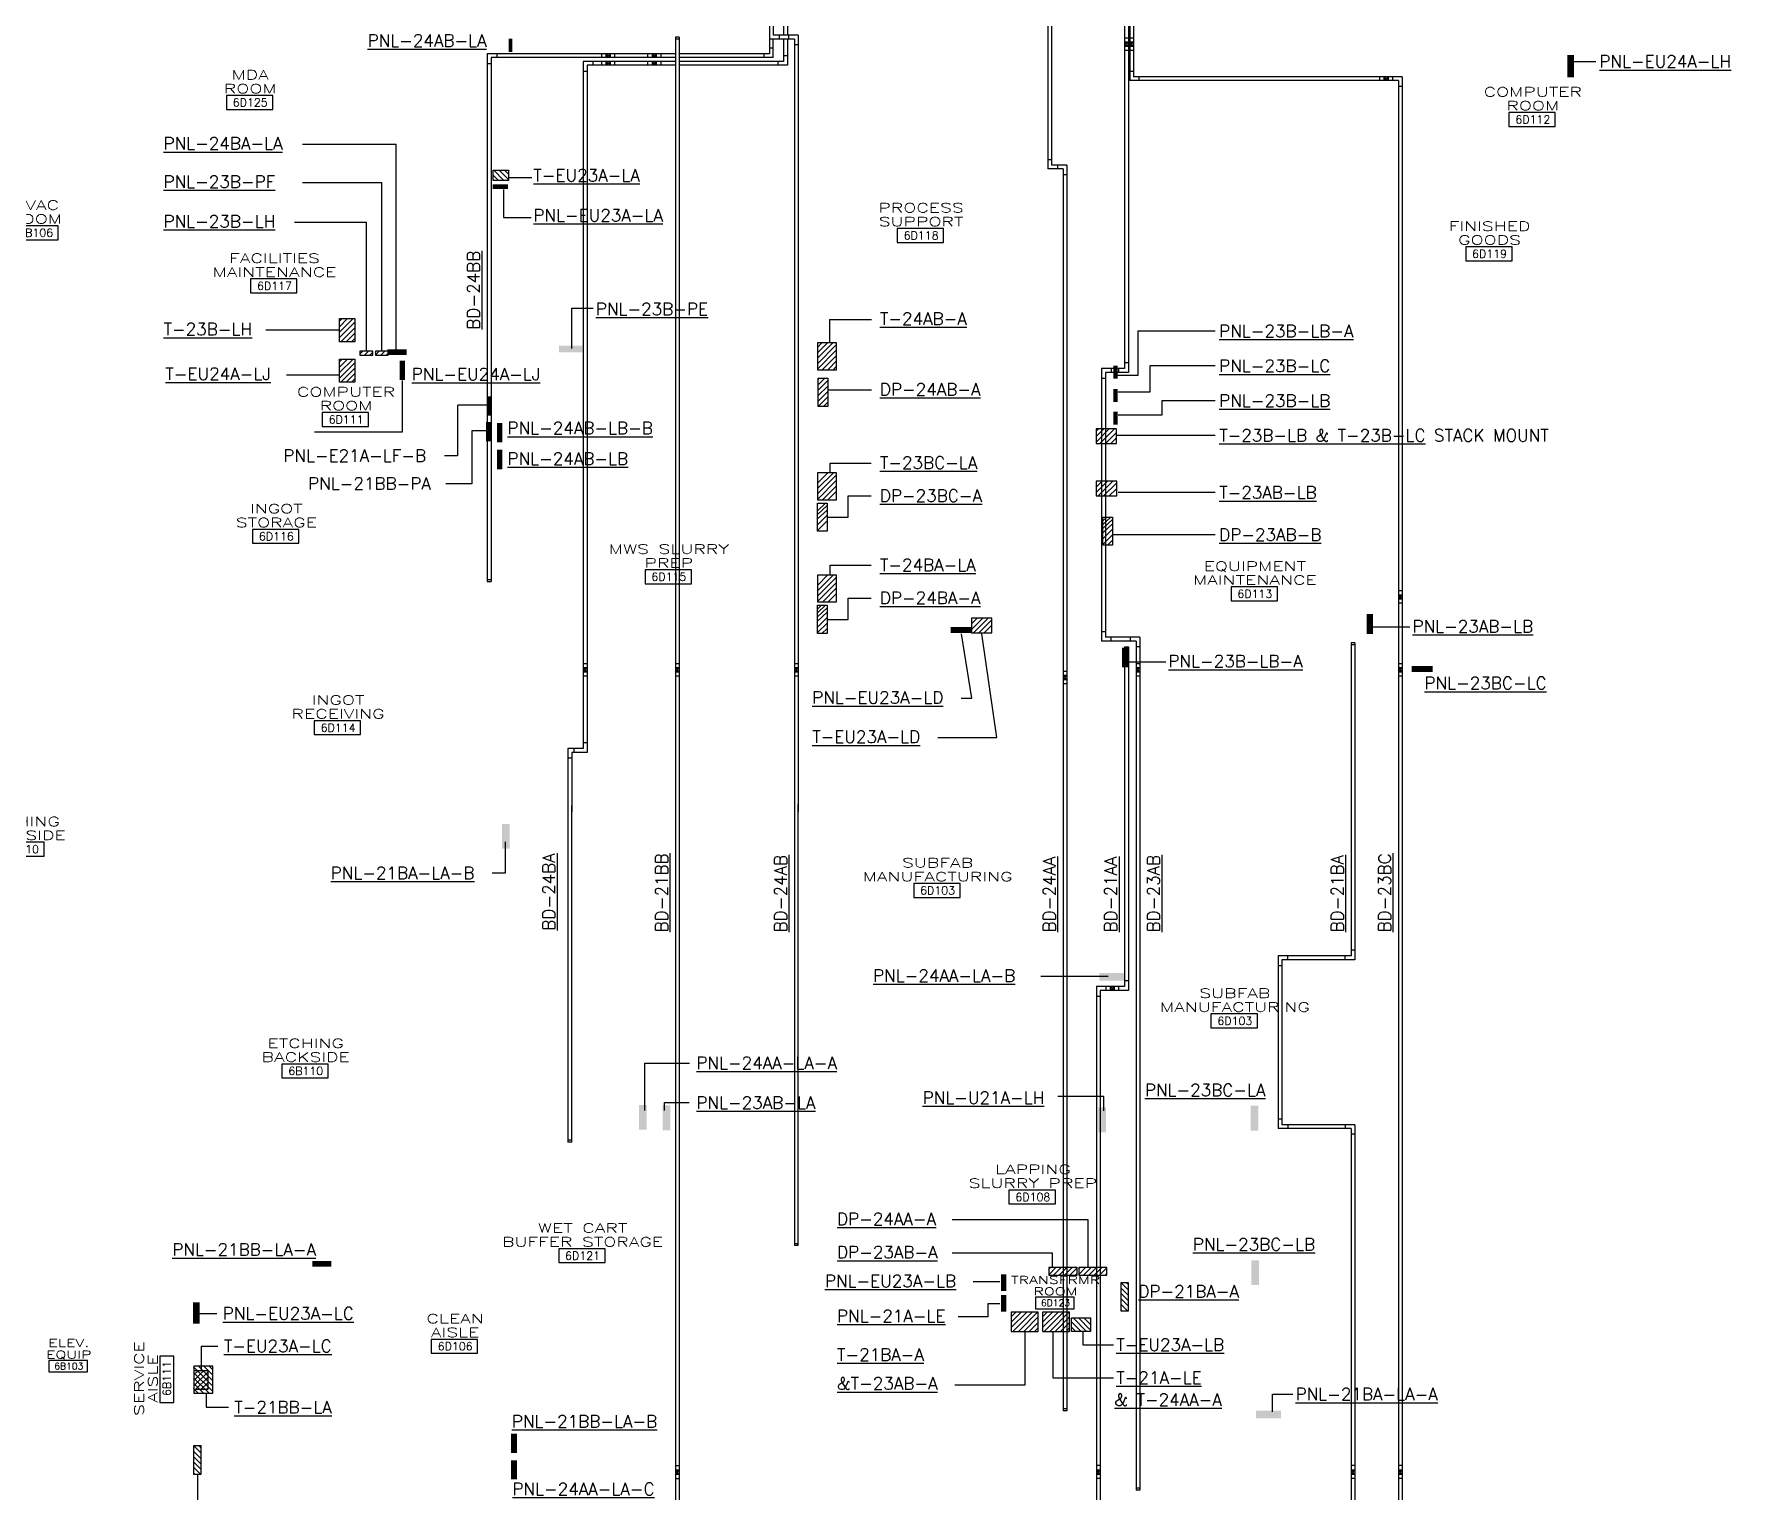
# Model space of a CAD drawing. Extents: x 4786 to 12422, y -518 to 4987.
# Drawn here: x 6254 to 8907, y 1337 to 3616 of the extents above; entities that cross this region are included whole.
import ezdxf
from ezdxf.enums import TextEntityAlignment as Align

# ---------------------------------------------------------------- set-up
doc = ezdxf.new("R2010")
doc.units = 0
doc.header["$LTSCALE"] = 192
doc.header["$MEASUREMENT"] = 0
doc.linetypes.add('DASHED', pattern=[0.75, 0.5, -0.25])
doc.layers.get('0').update_dxf_attribs({"color": 8, "linetype": 'CONTINUOUS'})
for name, color, linetype in [('00000-RMNAME', 7, 'CONTINUOUS'), ('ELEQUIP', 1, 'CONTINUOUS'), ('ELRACE', 3, 'CONTINUOUS'), ('TEXT', 7, 'CONTINUOUS')]:
    doc.layers.add(name, color=color, linetype=linetype)
doc.styles.add('STDTEXT', font='SIMPLEX.shx', dxfattribs={"height": 21.0048})
doc.styles.add('SUBTITLE', font='simplex', dxfattribs={"height": 36})

# ---------------------------------------------------------------- blocks, each defined once
blk = doc.blocks.new('*X31')
at = {"color": 0}
for p, q in [((8269.4, 1201.1), (8280, 1211.7)), ((8269.4, 1209.6), (8271.5, 1211.7)), ((8276.5, 1199.7), (8288.5, 1211.7)), ((8285, 1199.7), (8297, 1211.7)), ((8293.4, 1199.7), (8305.4, 1211.7)), ((8301.9, 1199.7), (8313.4, 1211.2)), ((8310.4, 1199.7), (8313.4, 1202.7))]:
    blk.add_line(p, q, dxfattribs=at)
blk = doc.blocks.new('E1147')
at = {"color": 0, "const_width": 5.9904}
blk.add_lwpolyline([(-9.984, -2.9952), (9.984, -2.9952)], dxfattribs=at)
blk = doc.blocks.new('*X30')
at = {"color": 0}
for p, q in [((8242.5, 1242.1), (8266.5, 1266.2)), ((8242.5, 1250.6), (8258, 1266.2)), ((8242.5, 1259.1), (8249.6, 1266.2)), ((8245, 1236.2), (8275, 1266.2)), ((8253.5, 1236.2), (8283.5, 1266.2)), ((8262, 1236.2), (8284.5, 1258.7)), ((8270.5, 1236.2), (8284.5, 1250.2)), ((8279, 1236.2), (8284.5, 1241.7))]:
    blk.add_line(p, q, dxfattribs=at)
blk = doc.blocks.new('*X28')
at = {"color": 0}
for p, q in [((6471, 964.1), (6489.9, 983)), ((6471, 972.5), (6481.5, 983)), ((6471, 981), (6473, 983)), ((6471, 955.6), (6492, 976.6)), ((6476.9, 953), (6492, 968.1)), ((6485.4, 953), (6492, 959.6))]:
    blk.add_line(p, q, dxfattribs=at)
blk = doc.blocks.new('*X18')
at = {"color": 0}
for p, q in [((6732.1, 3083.4), (6753.3, 3104.6)), ((6732.1, 3091.9), (6744.8, 3104.6)), ((6732.1, 3100.4), (6736.3, 3104.6)), ((6732.1, 3074.9), (6756.1, 3098.9)), ((6734.2, 3068.6), (6756.1, 3090.4)), ((6742.7, 3068.6), (6756.1, 3081.9)), ((6751.2, 3068.6), (6756.1, 3073.5))]:
    blk.add_line(p, q, dxfattribs=at)
blk = doc.blocks.new('*X26')
at = {"color": 0}
for p, q in [((6788.1, 3114), (6794.1, 3120)), ((6796.6, 3114), (6802.6, 3120)), ((6805.1, 3114), (6808, 3116.9))]:
    blk.add_line(p, q, dxfattribs=at)
blk = doc.blocks.new('*X24')
at = {"color": 0}
for p, q in [((6764, 3115.3), (6768.7, 3120)), ((6779.6, 3114), (6784, 3118.4))]:
    blk.add_line(p, q, dxfattribs=at)
blk = doc.blocks.new('*X23')
at = {"color": 0}
for p, q in [((6764, 3115.3), (6768.7, 3120)), ((6771.2, 3114), (6777.2, 3120)), ((6779.6, 3114), (6784, 3118.4))]:
    blk.add_line(p, q, dxfattribs=at)
blk = doc.blocks.new('*X25')
at = {"color": 0}
blk.add_line((6796.6, 3114), (6802.6, 3120), dxfattribs=at)
blk = doc.blocks.new('*X7')
at = {"color": 0}
for p, q in [((7109, 4249.5), (7117.5, 4258)), ((7109, 4257.9), (7109.1, 4258)), ((7109, 4241), (7125, 4257)), ((7110.5, 4234), (7125, 4248.5)), ((7119, 4234), (7125, 4240))]:
    blk.add_line(p, q, dxfattribs=at)
blk = doc.blocks.new('*X19')
at = {"color": 0}
for p, q in [((7479, 3109.1), (7503.1, 3133.2)), ((7479, 3117.6), (7494.6, 3133.2)), ((7479, 3126.1), (7486.1, 3133.2)), ((7479, 3100.6), (7509, 3130.6)), ((7479, 3092.1), (7509, 3122.1)), ((7486.6, 3091.2), (7509, 3113.6)), ((7495, 3091.2), (7509, 3105.1)), ((7503.5, 3091.2), (7509, 3096.7))]:
    blk.add_line(p, q, dxfattribs=at)
blk = doc.blocks.new('*X20')
at = {"color": 0}
for p, q in [((7480, 3067.7), (7490.3, 3077.9)), ((7480, 3076.1), (7481.8, 3077.9)), ((7480, 3059.2), (7495, 3074.2)), ((7480, 3050.7), (7495, 3065.7)), ((7480, 3042.2), (7495, 3057.2)), ((7480.2, 3033.9), (7495, 3048.7)), ((7488.7, 3033.9), (7495, 3040.2))]:
    blk.add_line(p, q, dxfattribs=at)
blk = doc.blocks.new('RMNAME')
at = {"color": 1}
for p, q in [((0.305, -0.031), (-0.324, -0.031)), ((-0.324, -0.031), (-0.324, -0.219)), ((-0.324, -0.219), (0.305, -0.219)), ((0.305, -0.219), (0.305, -0.031))]:
    blk.add_line(p, q, dxfattribs=at)
at = {"color": 7, "style": 'SUBTITLE', "width": 1.5}
for p in [(0, 0.188), (0, 0)]:
    blk.add_attdef('RM_NAME', text='', height=0.125, dxfattribs=at).set_placement(p, align=Align.CENTER)
at = {"color": 7, "style": 'STDTEXT'}
blk.add_attdef('RM_NO.', text='', height=0.109, dxfattribs=at).set_placement((0, -0.125), align=Align.MIDDLE)

msp = doc.modelspace()

# ---------------------------------------------------------------- linework, layer by layer
at = {"layer": 'ELEQUIP'}
for p, q in [((7926.5, 2998.6), (7915.6, 2987.6)), ((7935, 2998.6), (7915.6, 2979.1)), ((7918.1, 2998.6), (7915.6, 2996)), ((7943.5, 2998.6), (7920.5, 2975.6)), ((7946.6, 2993.1), (7929, 2975.6)), ((7946.6, 2984.6), (7937.5, 2975.6)), ((7479, 2905.3), (7503.9, 2930.2)), ((7479, 2913.8), (7495.4, 2930.2)), ((7479, 2896.9), (7509, 2926.9)), ((7479, 2888.4), (7509, 2918.4)), ((7487.3, 2888.2), (7509, 2909.9)), ((7495.8, 2888.2), (7509, 2901.4)), ((7914.7, 2899.2), (7932.3, 2916.8)), ((7914.7, 2907.7), (7923.8, 2916.8)), ((7917.8, 2893.8), (7940.8, 2916.8)), ((7926.3, 2893.8), (7945.7, 2913.2)), ((7934.7, 2893.8), (7945.7, 2904.7)), ((7479, 2870.8), (7491.8, 2882.7)), ((7479, 2864.8), (7494, 2878.8)), ((7479, 2857.9), (7494, 2871.8)), ((7479, 2848.6), (7494, 2863.6)), ((7479, 2840), (7494, 2855)), ((7925, 2849), (7937.8, 2860.9)), ((7925, 2855), (7931.4, 2860.9)), ((7925, 2843), (7940, 2857)), ((7925, 2836.1), (7940, 2850)), ((7925, 2826.8), (7940, 2841.8)), ((7925, 2818.2), (7940, 2833.2)), ((7932.1, 2816.9), (7940, 2824.8)), ((7479, 2754), (7495.4, 2770.4)), ((7479, 2745.5), (7503.9, 2770.4)), ((7479, 2737.1), (7509, 2767.1)), ((7479, 2728.6), (7509, 2758.6)), ((7487.3, 2728.4), (7509, 2750.1)), ((7495.8, 2728.4), (7509, 2741.6)), ((7479, 2717), (7485.4, 2722.9)), ((7479, 2711), (7491.8, 2722.9)), ((7479, 2705), (7494, 2719)), ((7479, 2698.1), (7494, 2712)), ((7479, 2688.8), (7494, 2703.8)), ((7479, 2680.2), (7494, 2695.2)), ((7486.1, 2678.9), (7494, 2686.8)), ((7719.7, 2693.7), (7728.8, 2702.8)), ((7719.7, 2685.2), (7737.3, 2702.8)), ((7722.8, 2679.8), (7745.8, 2702.8)), ((7731.3, 2679.8), (7750.7, 2699.2)), ((7739.7, 2679.8), (7750.7, 2690.7))]:
    msp.add_line(p, q, dxfattribs=at)
for points in [[(6972, 3387), (6972, 3403), (6996, 3403), (6996, 3387)], [(6731.8, 3171), (6755.8, 3171), (6755.8, 3135), (6731.8, 3135)], [(7479, 3133.2), (7479, 3091.2), (7509, 3091.2), (7509, 3133.2)], [(6731.8, 3107.8), (6755.8, 3107.8), (6755.8, 3071.8), (6731.8, 3071.8)], [(6764, 3114), (6784, 3114), (6784, 3120), (6764, 3120)], [(6808, 3114), (6808, 3120), (6788, 3120), (6788, 3114)], [(7480, 3033.9), (7480, 3077.9), (7495, 3077.9), (7495, 3033.9)], [(7914.6, 2975.6), (7946.6, 2975.6), (7946.6, 2998.6), (7914.6, 2998.6)], [(7479, 2930), (7479, 2888), (7509, 2888), (7509, 2930)], [(7946.7, 2916.8), (7914.7, 2916.8), (7914.7, 2893.8), (7946.7, 2893.8)], [(7479, 2838.7), (7479, 2882.7), (7494, 2882.7), (7494, 2838.7)], [(7925, 2816.9), (7925, 2860.9), (7940, 2860.9), (7940, 2816.9)], [(7479, 2770.2), (7479, 2728.2), (7509, 2728.2), (7509, 2770.2)], [(7479, 2678.9), (7479, 2722.9), (7494, 2722.9), (7494, 2678.9)], [(7751.7, 2702.8), (7719.7, 2702.8), (7719.7, 2679.8), (7751.7, 2679.8)], [(7782, 1588), (7824, 1588), (7824, 1618), (7782, 1618)], [(7831, 1588), (7873, 1588), (7873, 1618), (7831, 1618)], [(6534.1, 1491.4), (6534.1, 1533.4), (6504.1, 1533.4), (6504.1, 1491.4)]]:
    msp.add_lwpolyline(points, close=True, dxfattribs=at)
for points in [[(7840.9, 1675.7), (7884.9, 1675.7), (7884.9, 1687.7), (7840.9, 1687.7), (7840.9, 1675.7)], [(7887.5, 1675.7), (7931.5, 1675.7), (7931.5, 1687.7), (7887.5, 1687.7), (7887.5, 1675.7)], [(7965, 1620), (7965, 1664), (7953, 1664), (7953, 1620), (7965, 1620)], [(6516, 1365), (6516, 1409), (6504, 1409), (6504, 1365), (6516, 1365)]]:
    msp.add_lwpolyline(points, dxfattribs=at)
at = {"layer": 'ELEQUIP', "flags": 128}
for points in [[(7906, 1609), (7906, 1588), (7876, 1588), (7876, 1609)], [(6526, 1497), (6505, 1497), (6505, 1527), (6526, 1527)]]:
    msp.add_lwpolyline(points, close=True, dxfattribs=at)
at = {"layer": 'ELEQUIP'}
for points in [[(7002.3, 3608.5), (7002.3, 3587.8), (6996.3, 3608.5), (6996.3, 3587.8)], [(6971.3, 3380.9), (6995.6, 3380.9), (6971.3, 3373.8), (6995.6, 3373.8)], [(6806.7, 3122.9), (6837.1, 3122.9), (6806.7, 3114.4), (6837.1, 3114.4)], [(6826.1, 3075.1), (6826.1, 3105.4), (6834.5, 3075.1), (6834.5, 3105.4)], [(7074.8, 3128.9), (7111.3, 3128.9), (7074.8, 3118.3), (7111.3, 3118.3)], [(7941.6, 3097.6), (7948.2, 3097.6), (7941.6, 3077), (7948.2, 3077)], [(7941.6, 3061.1), (7948.2, 3061.1), (7941.6, 3040.5), (7948.2, 3040.5)], [(6962.1, 3019.4), (6962.1, 3049.7), (6970.5, 3019.4), (6970.5, 3049.7)], [(7941.6, 3025.7), (7948.2, 3025.7), (7941.6, 3005.2), (7948.2, 3005.2)], [(6960.8, 2979.3), (6960.8, 3009.6), (6969.3, 2979.3), (6969.3, 3009.6)], [(6978, 2977.8), (6978, 3008.1), (6986.4, 2977.8), (6986.4, 3008.1)], [(6978, 2935.6), (6978, 2966), (6986.4, 2935.6), (6986.4, 2966)], [(8337.4, 2709.1), (8347.4, 2709.1), (8337.4, 2678.3), (8347.4, 2678.3)], [(7687.4, 2688.9), (7720, 2688.9), (7687.4, 2679.6), (7720, 2679.6)], [(7954.9, 2656.7), (7964.9, 2656.7), (7954.9, 2625.9), (7964.9, 2625.9)], [(8407.9, 2627.8), (8440.4, 2627.8), (8407.9, 2618.5), (8440.4, 2618.5)], [(6998, 2381.3), (6986, 2381.3), (6998, 2342.3), (6986, 2342.3)], [(7919.5, 2148.2), (7919.5, 2136.2), (7958.5, 2148.2), (7958.5, 2136.2)], [(7212.2, 1942.1), (7200.2, 1942.1), (7212.2, 1903.1), (7200.2, 1903.1)], [(7248.9, 1941.2), (7236.9, 1941.2), (7248.9, 1902.2), (7236.9, 1902.2)], [(7917.9, 1899.3), (7929.9, 1899.3), (7917.9, 1938.3), (7929.9, 1938.3)], [(8156.3, 1901.6), (8168.3, 1901.6), (8156.3, 1940.6), (8168.3, 1940.6)], [(8157.1, 1660.3), (8169.1, 1660.3), (8157.1, 1699.3), (8169.1, 1699.3)], [(7774, 1677), (7766, 1677), (7774, 1651), (7766, 1651)], [(7774, 1645), (7766, 1645), (7774, 1619), (7766, 1619)], [(6502.8, 1633.3), (6513.3, 1633.3), (6502.8, 1600.3), (6513.3, 1600.3)], [(8203.6, 1452.1), (8203.6, 1464.1), (8164.6, 1452.1), (8164.6, 1464.1)], [(7000.1, 1428), (7009.5, 1428), (7000.1, 1398.1), (7009.5, 1398.1)], [(6999.9, 1386.4), (7009.3, 1386.4), (6999.9, 1356.5), (7009.3, 1356.5)]]:
    msp.add_solid(points, dxfattribs=at)
at = {"layer": 'ELRACE'}
for p, q in [((7404, 4062.7), (7404, 3585)), ((7410, 3883), (7410, 3614)), ((7426, 3883), (7426, 3614)), ((7432, 3819), (7432, 3614)), ((7839, 3729), (7839, 3405)), ((7845, 3735), (7845, 3411)), ((7959, 3697), (7959, 3093)), ((7965, 3703), (7965, 3087)), ((7967, 3705), (7967, 3543)), ((7973, 3711), (7973, 3549)), ((7257, 3611), (7257, 2400)), ((7263, 3611), (7257, 3611)), ((7263, 3608), (7257, 3608)), ((7263, 3611), (7263, 2400)), ((7443, 3608), (7404, 3608)), ((7449, 3614), (7410, 3614)), ((7410, 3579), (7410, 3608)), ((7419, 3614), (7419, 3608)), ((7426, 3608), (7426, 3573)), ((7432, 3608), (7432, 3567)), ((7434, 3614), (7434, 3608)), ((7443, 3608), (7443, 2400)), ((7449, 3614), (7449, 2400)), ((7959, 3610), (7965, 3610)), ((7967, 3610), (7973, 3610)), ((6963, 3585), (6963, 2760)), ((7257, 3585), (6963, 3585)), ((6978, 3585), (6978, 3579)), ((7142, 3579), (7142, 3585)), ((7149, 3585), (7149, 3579)), ((7149, 3579), (7149, 3585)), ((7162, 3585), (7162, 3579)), ((7214, 3579), (7214, 3585)), ((7221, 3585), (7221, 3579)), ((7221, 3579), (7221, 3585)), ((7234, 3585), (7234, 3579)), ((7404, 3585), (7263, 3585)), ((7395, 3585), (7395, 3579)), ((7410, 3594), (7404, 3594)), ((7432, 3582), (7426, 3582)), ((7449, 3599), (7443, 3599)), ((7965, 3597), (7959, 3597)), ((7959, 3597), (7965, 3597)), ((7965, 3590), (7959, 3590)), ((7973, 3597), (7967, 3597)), ((7967, 3597), (7973, 3597)), ((7973, 3590), (7967, 3590)), ((6963, 3570), (6969, 3570)), ((6969, 3579), (6969, 2760)), ((7257, 3579), (6969, 3579)), ((7113, 3573), (7113, 2499)), ((7257, 3573), (7113, 3573)), ((7113, 3558), (7119, 3558)), ((7119, 3567), (7119, 2493)), ((7257, 3567), (7119, 3567)), ((7128, 3573), (7128, 3567)), ((7142, 3567), (7142, 3573)), ((7149, 3567), (7149, 3573)), ((7149, 3573), (7149, 3567)), ((7162, 3573), (7162, 3567)), ((7214, 3567), (7214, 3573)), ((7221, 3573), (7221, 3567)), ((7221, 3567), (7221, 3573)), ((7234, 3573), (7234, 3567)), ((7410, 3579), (7263, 3579)), ((7426, 3573), (7263, 3573)), ((7432, 3567), (7263, 3567)), ((7417, 3573), (7417, 3567)), ((7967, 3558), (7973, 3558)), ((8387, 3543), (7967, 3543)), ((8393, 3549), (7973, 3549)), ((7982, 3543), (7982, 3549)), ((8358, 3543), (8358, 3549)), ((8365, 3549), (8365, 3543)), ((8365, 3543), (8365, 3549)), ((8378, 3549), (8378, 3543)), ((8387, 3543), (8387, 2400)), ((8393, 3534), (8387, 3534)), ((8393, 3549), (8393, 2400)), ((7839, 3420), (7845, 3420)), ((7863, 3405), (7839, 3405)), ((7869, 3411), (7845, 3411)), ((7854, 3411), (7854, 3405)), ((7863, 3405), (7863, 2400)), ((7869, 3396), (7863, 3396)), ((7869, 3411), (7869, 2400)), ((7923, 3093), (7923, 2667)), ((7959, 3093), (7923, 3093)), ((7923, 3078), (7929, 3078)), ((7929, 3087), (7929, 2673)), ((7965, 3087), (7929, 3087)), ((7938, 3093), (7938, 3087)), ((7950, 3087), (7950, 3093)), ((7965, 3102), (7959, 3102)), ((6963, 2763), (6969, 2763)), ((6963, 2760), (6969, 2760)), ((8387, 2746), (8393, 2746)), ((8393, 2739), (8387, 2739)), ((8387, 2739), (8393, 2739)), ((8393, 2726), (8387, 2726)), ((7923, 2682), (7929, 2682)), ((7977, 2667), (7923, 2667)), ((7983, 2673), (7929, 2673)), ((7938, 2667), (7938, 2673)), ((7959, 2658), (7959, 2400)), ((7959, 2658), (7965, 2658)), ((7959, 2655), (7965, 2655)), ((7965, 2658), (7965, 2400)), ((7968, 2673), (7968, 2667)), ((7977, 2667), (7977, 2400)), ((7983, 2658), (7977, 2658)), ((7983, 2673), (7983, 2400)), ((8313, 2664), (8313, 2400)), ((8319, 2664), (8313, 2664)), ((8319, 2661), (8313, 2661)), ((8319, 2664), (8319, 2400)), ((7113, 2632), (7119, 2632)), ((7257, 2632), (7263, 2632)), ((7443, 2632), (7449, 2632)), ((7977, 2632), (7983, 2632)), ((8387, 2632), (8393, 2632)), ((7113, 2625), (7119, 2625)), ((7119, 2625), (7113, 2625)), ((7119, 2612), (7113, 2612)), ((7257, 2625), (7263, 2625)), ((7263, 2625), (7257, 2625)), ((7263, 2612), (7257, 2612)), ((7443, 2625), (7449, 2625)), ((7449, 2625), (7443, 2625)), ((7449, 2612), (7443, 2612)), ((7863, 2620), (7869, 2620)), ((7869, 2613), (7863, 2613)), ((7863, 2613), (7869, 2613)), ((7869, 2600), (7863, 2600)), ((7983, 2625), (7977, 2625)), ((7977, 2625), (7983, 2625)), ((7983, 2612), (7977, 2612)), ((8387, 2625), (8393, 2625)), ((8393, 2625), (8387, 2625)), ((8393, 2612), (8387, 2612)), ((7089, 2499), (7089, 2400)), ((7113, 2499), (7089, 2499)), ((7098, 2499), (7098, 2493)), ((7119, 2508), (7113, 2508)), ((7095, 2484), (7089, 2484)), ((7095, 2493), (7095, 2400)), ((7119, 2493), (7095, 2493)), ((7257, 2415.1), (7257, 1045)), ((7863, 2415.5), (7863, 1464)), ((7959, 2416), (7959, 2127)), ((7983, 2414.5), (7983, 1340)), ((8313, 2414.6), (8313, 2175)), ((8387, 2416), (8387, 1218)), ((7089, 2413.5), (7089, 1884)), ((7095, 1884), (7095, 2410)), ((7263, 2411.6), (7263, 1045)), ((7443, 2411.5), (7443, 1722)), ((7449, 1722), (7449, 2411.4)), ((7869, 2411.9), (7869, 1464)), ((7965, 2413), (7965, 2121)), ((7977, 2413.5), (7977, 1340)), ((8319, 2411.3), (8319, 2169)), ((8393, 2413), (8393, 1218)), ((8319, 2184), (8313, 2184)), ((8199, 2175), (8199, 1905)), ((8313, 2175), (8199, 2175)), ((8199, 2160), (8205, 2160)), ((8205, 2169), (8205, 1911)), ((8319, 2169), (8205, 2169)), ((8214, 2169), (8214, 2175)), ((8304, 2169), (8304, 2175)), ((7915, 2127), (7915, 1261)), ((7959, 2127), (7915, 2127)), ((7930, 2121), (7930, 2127)), ((7937, 2127), (7937, 2121)), ((7937, 2121), (7937, 2127)), ((7950, 2121), (7950, 2127)), ((7965, 2136), (7959, 2136)), ((7915, 2112), (7921, 2112)), ((7921, 2121), (7921, 1255)), ((7965, 2121), (7921, 2121)), ((8199, 1920), (8205, 1920)), ((8319, 1911), (8205, 1911)), ((8214, 1911), (8214, 1905)), ((8304, 1911), (8304, 1905)), ((8319, 1911), (8319, 1247)), ((7095, 1887), (7089, 1887)), ((7095, 1884), (7089, 1884)), ((8313, 1905), (8199, 1905)), ((8313, 1905), (8313, 1253)), ((8319, 1896), (8313, 1896)), ((7449, 1725), (7443, 1725)), ((7449, 1722), (7443, 1722)), ((7869, 1467), (7863, 1467)), ((7869, 1464), (7863, 1464)), ((7257, 1378.1), (7263, 1378.1)), ((7263, 1365), (7257, 1365)), ((7257, 1365), (7263, 1365)), ((7257, 1358), (7263, 1358)), ((7921, 1378.1), (7915, 1378.1)), ((7921, 1371), (7915, 1371)), ((7915, 1371), (7921, 1371)), ((7921, 1358), (7915, 1358)), ((8319, 1378.1), (8313, 1378.1)), ((8313, 1371), (8319, 1371)), ((8319, 1371), (8313, 1371)), ((8319, 1358), (8313, 1358)), ((8393, 1378.1), (8387, 1378.1)), ((8393, 1371), (8387, 1371)), ((8387, 1371), (8393, 1371)), ((8393, 1358), (8387, 1358)), ((7983, 1343), (7977, 1343)), ((7983, 1340), (7977, 1340))]:
    msp.add_line(p, q, dxfattribs=at)
at = {"layer": 'ELRACE', "linetype": 'DASHED'}
for p, q in [((7149, 3585), (7155, 3579)), ((7155, 3585), (7149, 3579)), ((7155, 3579), (7155, 3585)), ((7155, 3585), (7155, 3579)), ((7221, 3585), (7227, 3579)), ((7227, 3585), (7221, 3579)), ((7227, 3579), (7227, 3585)), ((7227, 3585), (7227, 3579)), ((7965, 3597), (7959, 3603)), ((7965, 3603), (7959, 3597)), ((7965, 3603), (7959, 3603)), ((7959, 3603), (7965, 3603)), ((7973, 3597), (7967, 3603)), ((7973, 3603), (7967, 3597)), ((7967, 3603), (7973, 3603)), ((7973, 3603), (7967, 3603)), ((7155, 3573), (7149, 3567)), ((7149, 3573), (7155, 3567)), ((7155, 3573), (7155, 3567)), ((7155, 3567), (7155, 3573)), ((7221, 3573), (7227, 3567)), ((7227, 3573), (7221, 3567)), ((7227, 3567), (7227, 3573)), ((7227, 3573), (7227, 3567)), ((8371, 3543), (8365, 3549)), ((8365, 3543), (8371, 3549)), ((8371, 3543), (8371, 3549)), ((8371, 3549), (8371, 3543)), ((8393, 2739), (8387, 2733)), ((8393, 2733), (8387, 2739)), ((8387, 2733), (8393, 2733)), ((8393, 2733), (8387, 2733)), ((7119, 2619), (7113, 2625)), ((7119, 2625), (7113, 2619)), ((7119, 2619), (7113, 2619)), ((7113, 2619), (7119, 2619)), ((7263, 2619), (7257, 2625)), ((7263, 2625), (7257, 2619)), ((7263, 2619), (7257, 2619)), ((7257, 2619), (7263, 2619)), ((7449, 2619), (7443, 2625)), ((7449, 2625), (7443, 2619)), ((7449, 2619), (7443, 2619)), ((7443, 2619), (7449, 2619)), ((7869, 2613), (7863, 2607)), ((7869, 2607), (7863, 2613)), ((7863, 2607), (7869, 2607)), ((7869, 2607), (7863, 2607)), ((7983, 2625), (7977, 2619)), ((7983, 2619), (7977, 2625)), ((7977, 2619), (7983, 2619)), ((7983, 2619), (7977, 2619)), ((8393, 2619), (8387, 2625)), ((8393, 2625), (8387, 2619)), ((8393, 2619), (8387, 2619)), ((8387, 2619), (8393, 2619)), ((7937, 2127), (7943, 2121)), ((7943, 2127), (7937, 2121)), ((7943, 2121), (7943, 2127)), ((7943, 2127), (7943, 2121)), ((7257, 1371), (7263, 1371)), ((7263, 1371), (7257, 1371)), ((7257, 1371), (7263, 1365)), ((7257, 1365), (7263, 1371)), ((7921, 1371), (7915, 1365)), ((7921, 1365), (7915, 1371)), ((7915, 1365), (7921, 1365)), ((7921, 1365), (7915, 1365)), ((8319, 1365), (8313, 1371)), ((8319, 1371), (8313, 1365)), ((8319, 1365), (8313, 1365)), ((8313, 1365), (8319, 1365)), ((8393, 1371), (8387, 1365)), ((8393, 1365), (8387, 1371)), ((8387, 1365), (8393, 1365)), ((8393, 1365), (8387, 1365))]:
    msp.add_line(p, q, dxfattribs=at)
at = {"layer": 'TEXT'}
for p, q in [((8661, 3573.1), (8695.4, 3573.1)), ((6674.4, 3443.6), (6820.6, 3443.6)), ((6820.6, 3120), (6820.6, 3443.6)), ((6674.4, 3383.7), (6798, 3383.7)), ((6798, 3120), (6798, 3383.7)), ((6988.5, 3373), (6988.5, 3328.9)), ((6995.7, 3391.6), (7032.5, 3391.6)), ((7032.5, 3391.6), (7032.5, 3391.6)), ((6661.8, 3321.7), (6774.1, 3321.7)), ((6774.1, 3120), (6774.1, 3321.7)), ((6988.5, 3328.9), (7031.8, 3328.9)), ((7095, 3187.4), (7128.5, 3187.4)), ((7095, 3124.3), (7095, 3187.4)), ((7498, 3169.6), (7498, 3133.2)), ((7498, 3169.6), (7563.7, 3169.6)), ((6617, 3153.4), (6731.8, 3153.4)), ((7980.4, 3082.6), (7980.4, 3151.9)), ((7980.4, 3151.9), (8100.7, 3151.9)), ((6649.4, 3083.4), (6731.8, 3083.4)), ((7948.2, 3082.6), (7980.4, 3082.6)), ((7999.2, 3097.5), (8100.7, 3097.5)), ((7999.2, 3056.4), (7999.2, 3097.5)), ((6829.9, 3074.3), (6829.9, 2994.3)), ((7495, 3059.6), (7563.7, 3059.6)), ((7949, 3056.4), (7999.2, 3056.4)), ((6916.6, 3035.7), (6916.6, 2956.6)), ((6964.3, 3035.8), (6916.7, 3035.8)), ((8018, 3020.4), (8018, 3043.2)), ((8018, 3043.2), (8100.7, 3043.2)), ((7949, 3020.4), (8018, 3020.4)), ((6692.7, 2994.1), (6830.6, 2994.1)), ((6963, 2995.7), (6938.8, 2995.7)), ((6938.8, 2995.7), (6938.8, 2913)), ((7946.6, 2988.9), (8100.7, 2988.9)), ((6916.6, 2956.6), (6896.2, 2956.6)), ((7498.9, 2930), (7498.9, 2945.3)), ((7498.9, 2945.3), (7563.2, 2945.3)), ((6938.8, 2913), (6898, 2913)), ((7526.9, 2893.8), (7563.2, 2893.8)), ((7526.9, 2860.7), (7526.9, 2893.8)), ((7949, 2899.6), (8100.7, 2899.6)), ((7494, 2860.7), (7526.9, 2860.7)), ((7940, 2833.7), (8100.7, 2833.7)), ((7498.9, 2785.5), (7563.2, 2785.5)), ((7498.9, 2770.2), (7498.9, 2785.5)), ((7526.9, 2700.9), (7526.9, 2734)), ((7526.9, 2734), (7563.2, 2734)), ((7494, 2700.9), (7526.9, 2700.9)), ((8343.5, 2689.1), (8405, 2689.1)), ((7703.5, 2678.5), (7719.6, 2577.6)), ((7735.5, 2678.5), (7758.9, 2516.3)), ((7961.9, 2634.7), (8023.4, 2634.7)), ((7703.5, 2577.6), (7720.2, 2577.6)), ((7667.1, 2516.3), (7759.5, 2516.3)), ((6990.9, 2353.4), (6990.9, 2304.4)), ((6990.9, 2304.4), (6970.4, 2304.4)), ((7933.3, 2142.8), (7827.9, 2142.8)), ((7209.2, 2007.2), (7278.9, 2007.2)), ((7209.2, 1933.5), (7209.2, 2007.2)), ((7239.7, 1933.5), (7239.7, 1945.5)), ((7239.7, 1945.5), (7278.4, 1945.5)), ((7926.8, 1955), (7854.5, 1955)), ((7926.8, 1932.5), (7926.8, 1955)), ((7902, 1762.2), (7689.7, 1762.2)), ((7902, 1688), (7902, 1762.2)), ((7846.4, 1710.2), (7689.7, 1710.2)), ((7846.4, 1687.7), (7846.4, 1710.2)), ((7764.3, 1665.5), (7722.6, 1665.5)), ((7764.3, 1631), (7745.5, 1631)), ((7745.5, 1631), (7745.5, 1610.7)), ((6511.8, 1615.9), (6540.3, 1615.9)), ((7745.5, 1610.7), (7698.7, 1610.7)), ((6515.8, 1565.1), (6542, 1565.1)), ((6515.8, 1565.1), (6515.8, 1526.8)), ((7803, 1588), (7803, 1503.8)), ((7846.9, 1588), (7846.9, 1515.5)), ((7894, 1588), (7894, 1567)), ((7894, 1567), (7941.9, 1567)), ((7846.9, 1515.5), (7941.9, 1515.5)), ((6523.5, 1491.4), (6523.5, 1469.4)), ((7803, 1503.8), (7693.6, 1503.8)), ((8190.2, 1462.1), (8190.2, 1489.7)), ((8190.2, 1489.7), (8222, 1489.7)), ((6523.5, 1469.4), (6558.4, 1469.4)), ((6510, 1365), (6510, 1308.3))]:
    msp.add_line(p, q, dxfattribs=at)

# ---------------------------------------------------------------- block references
at = {"layer": '00000-RMNAME', "color": 4}
ref = msp.add_blockref('RMNAME', (6592.5, 3523.3), dxfattribs=dict(at, xscale=115.2, yscale=115.2, zscale=115.2))
ref.add_attrib('RM_NO.', '6D125', dxfattribs={"layer": '0', "color": 7, "height": 12.6, "style": 'STDTEXT'}).set_placement((6592.5, 3508.9), align=Align.MIDDLE)
ref.add_attrib('RM_NAME', 'MDA', dxfattribs={"layer": '0', "height": 14.4, "style": 'SUBTITLE', "width": 1.5}).set_placement((6592.5, 3544.9), align=Align.CENTER)
ref.add_attrib('RM_NAME', 'ROOM', dxfattribs={"layer": '0', "height": 14.4, "style": 'SUBTITLE', "width": 1.5}).set_placement((6592.5, 3523.3), align=Align.CENTER)
at = {"layer": '00000-RMNAME'}
ref = msp.add_blockref('RMNAME', (8597.1, 3496.7), dxfattribs=dict(at, xscale=115.2, yscale=115.2, zscale=115.2))
ref.add_attrib('RM_NO.', '6D112', dxfattribs={"layer": '0', "color": 7, "height": 12.6, "style": 'STDTEXT'}).set_placement((8597.1, 3482.3), align=Align.MIDDLE)
ref.add_attrib('RM_NAME', 'COMPUTER', dxfattribs={"layer": '0', "color": 7, "height": 14.4, "style": 'SUBTITLE', "width": 1.5}).set_placement((8597.1, 3518.3), align=Align.CENTER)
ref.add_attrib('RM_NAME', 'ROOM', dxfattribs={"layer": '0', "color": 7, "height": 14.4, "style": 'SUBTITLE', "width": 1.5}).set_placement((8597.1, 3496.7), align=Align.CENTER)
ref = msp.add_blockref('RMNAME', (6257.1, 3319.6), dxfattribs=dict(at, xscale=115.2, yscale=115.2, zscale=115.2))
ref.add_attrib('RM_NO.', '6B106', dxfattribs={"layer": '0', "color": 7, "height": 12.6, "style": 'STDTEXT'}).set_placement((6257.1, 3305.2), align=Align.MIDDLE)
ref.add_attrib('RM_NAME', 'HVAC', dxfattribs={"layer": '0', "color": 7, "height": 14.4, "style": 'SUBTITLE', "width": 1.5}).set_placement((6257.1, 3341.2), align=Align.CENTER)
ref.add_attrib('RM_NAME', 'ROOM', dxfattribs={"layer": '0', "color": 7, "height": 14.4, "style": 'SUBTITLE', "width": 1.5}).set_placement((6257.1, 3319.6), align=Align.CENTER)
ref = msp.add_blockref('RMNAME', (7641, 3315.4), dxfattribs=dict(at, xscale=115.2, yscale=115.2, zscale=115.2))
ref.add_attrib('RM_NO.', '6D118', dxfattribs={"layer": '0', "color": 7, "height": 12.6, "style": 'STDTEXT'}).set_placement((7641, 3301), align=Align.MIDDLE)
ref.add_attrib('RM_NAME', 'PROCESS', dxfattribs={"layer": '0', "color": 7, "height": 14.4, "style": 'SUBTITLE', "width": 1.5}).set_placement((7641, 3337), align=Align.CENTER)
ref.add_attrib('RM_NAME', 'SUPPORT', dxfattribs={"layer": '0', "color": 7, "height": 14.4, "style": 'SUBTITLE', "width": 1.5}).set_placement((7641, 3315.4), align=Align.CENTER)
ref = msp.add_blockref('RMNAME', (8529.5, 3286.7), dxfattribs=dict(at, xscale=115.2, yscale=115.2, zscale=115.2))
ref.add_attrib('RM_NO.', '6D119', dxfattribs={"layer": '0', "color": 7, "height": 12.6, "style": 'STDTEXT'}).set_placement((8529.5, 3272.3), align=Align.MIDDLE)
ref.add_attrib('RM_NAME', 'FINISHED', dxfattribs={"layer": '0', "color": 7, "height": 14.4, "style": 'SUBTITLE', "width": 1.5}).set_placement((8529.5, 3308.3), align=Align.CENTER)
ref.add_attrib('RM_NAME', 'GOODS', dxfattribs={"layer": '0', "color": 7, "height": 14.4, "style": 'SUBTITLE', "width": 1.5}).set_placement((8529.5, 3286.7), align=Align.CENTER)
ref = msp.add_blockref('RMNAME', (6630.4, 3236.6), dxfattribs=dict(at, xscale=115.2, yscale=115.2, zscale=115.2))
ref.add_attrib('RM_NO.', '6D117', dxfattribs={"layer": '0', "color": 7, "height": 12.6, "style": 'STDTEXT'}).set_placement((6630.4, 3222.2), align=Align.MIDDLE)
ref.add_attrib('RM_NAME', 'FACILITIES', dxfattribs={"layer": '0', "color": 7, "height": 14.4, "style": 'SUBTITLE', "width": 1.5}).set_placement((6630.4, 3258.2), align=Align.CENTER)
ref.add_attrib('RM_NAME', 'MAINTENANCE', dxfattribs={"layer": '0', "color": 7, "height": 14.4, "style": 'SUBTITLE', "width": 1.5}).set_placement((6630.4, 3236.6), align=Align.CENTER)
ref = msp.add_blockref('RMNAME', (6742.3, 3027.7), dxfattribs=dict(at, xscale=115.2, yscale=115.2, zscale=115.2))
ref.add_attrib('RM_NO.', '6D111', dxfattribs={"layer": '0', "color": 7, "height": 12.6, "style": 'STDTEXT'}).set_placement((6742.3, 3013.3), align=Align.MIDDLE)
ref.add_attrib('RM_NAME', 'COMPUTER', dxfattribs={"layer": '0', "color": 7, "height": 14.4, "style": 'SUBTITLE', "width": 1.5}).set_placement((6742.3, 3049.3), align=Align.CENTER)
ref.add_attrib('RM_NAME', 'ROOM', dxfattribs={"layer": '0', "color": 7, "height": 14.4, "style": 'SUBTITLE', "width": 1.5}).set_placement((6742.3, 3027.7), align=Align.CENTER)
ref = msp.add_blockref('RMNAME', (6633.3, 2845.1), dxfattribs=dict(at, xscale=115.2, yscale=115.2, zscale=115.2))
ref.add_attrib('RM_NO.', '6D116', dxfattribs={"layer": '0', "color": 7, "height": 12.6, "style": 'STDTEXT'}).set_placement((6633.3, 2830.7), align=Align.MIDDLE)
ref.add_attrib('RM_NAME', 'INGOT', dxfattribs={"layer": '0', "color": 7, "height": 14.4, "style": 'SUBTITLE', "width": 1.5}).set_placement((6633.3, 2866.7), align=Align.CENTER)
ref.add_attrib('RM_NAME', 'STORAGE', dxfattribs={"layer": '0', "color": 7, "height": 14.4, "style": 'SUBTITLE', "width": 1.5}).set_placement((6633.3, 2845.1), align=Align.CENTER)
ref = msp.add_blockref('RMNAME', (7246.8, 2781.9), dxfattribs=dict(at, xscale=115.2, yscale=115.2, zscale=115.2))
ref.add_attrib('RM_NO.', '6D115', dxfattribs={"layer": '0', "color": 7, "height": 12.6, "style": 'STDTEXT'}).set_placement((7246.8, 2767.5), align=Align.MIDDLE)
ref.add_attrib('RM_NAME', 'MWS SLURRY', dxfattribs={"layer": '0', "color": 7, "height": 14.4, "style": 'SUBTITLE', "width": 1.5}).set_placement((7246.8, 2803.5), align=Align.CENTER)
ref.add_attrib('RM_NAME', 'PREP', dxfattribs={"layer": '0', "color": 7, "height": 14.4, "style": 'SUBTITLE', "width": 1.5}).set_placement((7246.8, 2781.9), align=Align.CENTER)
ref = msp.add_blockref('RMNAME', (8162.7, 2755.2), dxfattribs=dict(at, xscale=115.2, yscale=115.2, zscale=115.2))
ref.add_attrib('RM_NO.', '6D113', dxfattribs={"layer": '0', "color": 7, "height": 12.6, "style": 'STDTEXT'}).set_placement((8162.7, 2740.8), align=Align.MIDDLE)
ref.add_attrib('RM_NAME', 'EQUIPMENT', dxfattribs={"layer": '0', "color": 7, "height": 14.4, "style": 'SUBTITLE', "width": 1.5}).set_placement((8162.7, 2776.8), align=Align.CENTER)
ref.add_attrib('RM_NAME', 'MAINTENANCE', dxfattribs={"layer": '0', "color": 7, "height": 14.4, "style": 'SUBTITLE', "width": 1.5}).set_placement((8162.7, 2755.2), align=Align.CENTER)
ref = msp.add_blockref('RMNAME', (6729.8, 2546), dxfattribs=dict(at, xscale=115.2, yscale=115.2, zscale=115.2))
ref.add_attrib('RM_NO.', '6D114', dxfattribs={"layer": '0', "color": 7, "height": 12.6, "style": 'STDTEXT'}).set_placement((6729.8, 2531.6), align=Align.MIDDLE)
ref.add_attrib('RM_NAME', 'INGOT', dxfattribs={"layer": '0', "color": 7, "height": 14.4, "style": 'SUBTITLE', "width": 1.5}).set_placement((6729.8, 2567.6), align=Align.CENTER)
ref.add_attrib('RM_NAME', 'RECEIVING', dxfattribs={"layer": '0', "color": 7, "height": 14.4, "style": 'SUBTITLE', "width": 1.5}).set_placement((6729.8, 2546), align=Align.CENTER)
at = {"layer": '00000-RMNAME', "color": 4}
ref = msp.add_blockref('RMNAME', (6235.1, 2356.1), dxfattribs=dict(at, xscale=115.2, yscale=115.2, zscale=115.2))
ref.add_attrib('RM_NO.', '6B110', dxfattribs={"layer": '0', "color": 7, "height": 12.6, "style": 'STDTEXT'}).set_placement((6235.1, 2341.7), align=Align.MIDDLE)
ref.add_attrib('RM_NAME', 'ETCHING', dxfattribs={"layer": '0', "color": 7, "height": 14.4, "style": 'SUBTITLE', "width": 1.5}).set_placement((6235.1, 2377.7), align=Align.CENTER)
ref.add_attrib('RM_NAME', 'BACKSIDE', dxfattribs={"layer": '0', "color": 6, "height": 14.4, "style": 'SUBTITLE', "width": 1.5}).set_placement((6235.1, 2356.1), align=Align.CENTER)
at = {"layer": '00000-RMNAME'}
ref = msp.add_blockref('RMNAME', (7666.8, 2291.6), dxfattribs=dict(at, xscale=115.2, yscale=115.2, zscale=115.2))
ref.add_attrib('RM_NO.', '6D103', dxfattribs={"layer": '0', "color": 7, "height": 12.6, "style": 'STDTEXT'}).set_placement((7666.8, 2277.2), align=Align.MIDDLE)
ref.add_attrib('RM_NAME', 'SUBFAB', dxfattribs={"layer": '0', "color": 7, "height": 14.4, "style": 'SUBTITLE', "width": 1.5}).set_placement((7666.8, 2313.2), align=Align.CENTER)
ref.add_attrib('RM_NAME', 'MANUFACTURING', dxfattribs={"layer": '0', "color": 7, "height": 14.4, "style": 'SUBTITLE', "width": 1.5}).set_placement((7666.8, 2291.6), align=Align.CENTER)
ref = msp.add_blockref('RMNAME', (8131.4, 2087.7), dxfattribs=dict(at, xscale=115.2, yscale=115.2, zscale=115.2))
ref.add_attrib('RM_NO.', '6D103', dxfattribs={"layer": '0', "color": 7, "height": 12.6, "style": 'STDTEXT'}).set_placement((8131.4, 2073.3), align=Align.MIDDLE)
ref.add_attrib('RM_NAME', 'SUBFAB', dxfattribs={"layer": '0', "color": 7, "height": 14.4, "style": 'SUBTITLE', "width": 1.5}).set_placement((8131.4, 2109.3), align=Align.CENTER)
ref.add_attrib('RM_NAME', 'MANUFACTURING', dxfattribs={"layer": '0', "color": 7, "height": 14.4, "style": 'SUBTITLE', "width": 1.5}).set_placement((8131.4, 2087.7), align=Align.CENTER)
at = {"layer": '00000-RMNAME', "color": 4}
ref = msp.add_blockref('RMNAME', (6679.2, 2009.5), dxfattribs=dict(at, xscale=115.2, yscale=115.2, zscale=115.2))
ref.add_attrib('RM_NO.', '6B110', dxfattribs={"layer": '0', "color": 7, "height": 12.6, "style": 'STDTEXT'}).set_placement((6679.2, 1995.1), align=Align.MIDDLE)
ref.add_attrib('RM_NAME', 'ETCHING', dxfattribs={"layer": '0', "color": 7, "height": 14.4, "style": 'SUBTITLE', "width": 1.5}).set_placement((6679.2, 2031.1), align=Align.CENTER)
ref.add_attrib('RM_NAME', 'BACKSIDE', dxfattribs={"layer": '0', "color": 6, "height": 14.4, "style": 'SUBTITLE', "width": 1.5}).set_placement((6679.2, 2009.5), align=Align.CENTER)
at = {"layer": '00000-RMNAME', "color": 2}
ref = msp.add_blockref('RMNAME', (7815.7, 1812.4), dxfattribs=dict(at, xscale=115.2, yscale=115.2, zscale=115.2))
ref.add_attrib('RM_NO.', '6D108', dxfattribs={"layer": '0', "color": 7, "height": 12.6, "style": 'STDTEXT'}).set_placement((7815.7, 1798), align=Align.MIDDLE)
ref.add_attrib('RM_NAME', 'LAPPING', dxfattribs={"layer": '0', "color": 7, "height": 14.4, "style": 'SUBTITLE', "width": 1.5}).set_placement((7815.7, 1834), align=Align.CENTER)
ref.add_attrib('RM_NAME', 'SLURRY PREP', dxfattribs={"layer": '0', "color": 7, "height": 14.4, "style": 'SUBTITLE', "width": 1.5}).set_placement((7815.7, 1812.4), align=Align.CENTER)
at = {"layer": '00000-RMNAME'}
ref = msp.add_blockref('RMNAME', (7111.9, 1720.7), dxfattribs=dict(at, xscale=115.2, yscale=115.2, zscale=115.2))
ref.add_attrib('RM_NO.', '6D121', dxfattribs={"layer": '0', "color": 7, "height": 12.6, "style": 'STDTEXT'}).set_placement((7111.9, 1706.3), align=Align.MIDDLE)
ref.add_attrib('RM_NAME', 'WET CART', dxfattribs={"layer": '0', "color": 7, "height": 14.4, "style": 'SUBTITLE', "width": 1.5}).set_placement((7111.9, 1742.3), align=Align.CENTER)
ref.add_attrib('RM_NAME', 'BUFFER STORAGE', dxfattribs={"layer": '0', "color": 7, "height": 14.4, "style": 'SUBTITLE', "width": 1.5}).set_placement((7111.9, 1720.7), align=Align.CENTER)
at = {"layer": '00000-RMNAME', "color": 2}
ref = msp.add_blockref('RMNAME', (7851.1, 1644.5), dxfattribs=dict(at, xscale=96, yscale=96, zscale=96))
ref.add_attrib('RM_NO.', '6D123', dxfattribs={"layer": '0', "color": 7, "height": 10.5, "style": 'STDTEXT'}).set_placement((7851.1, 1632.5), align=Align.MIDDLE)
ref.add_attrib('RM_NAME', 'TRANSFRMR', dxfattribs={"layer": '0', "color": 7, "height": 12, "style": 'SUBTITLE', "width": 1.5}).set_placement((7851.1, 1662.5), align=Align.CENTER)
ref.add_attrib('RM_NAME', 'ROOM', dxfattribs={"layer": '0', "color": 7, "height": 12, "style": 'SUBTITLE', "width": 1.5}).set_placement((7851.1, 1644.5), align=Align.CENTER)
ref = msp.add_blockref('RMNAME', (6912.8, 1579.1), dxfattribs=dict(at, xscale=115.2, yscale=115.2, zscale=115.2))
ref.add_attrib('RM_NO.', '6D106', dxfattribs={"layer": '0', "color": 7, "height": 12.6, "style": 'STDTEXT'}).set_placement((6912.8, 1564.7), align=Align.MIDDLE)
ref.add_attrib('RM_NAME', 'CLEAN', dxfattribs={"layer": '0', "color": 7, "height": 14.4, "style": 'SUBTITLE', "width": 1.5}).set_placement((6912.8, 1600.7), align=Align.CENTER)
ref.add_attrib('RM_NAME', 'AISLE', dxfattribs={"layer": '0', "color": 7, "height": 14.4, "style": 'SUBTITLE', "width": 1.5}).set_placement((6912.8, 1579.1), align=Align.CENTER)
at = {"layer": '00000-RMNAME', "color": 4}
ref = msp.add_blockref('RMNAME', (6308.9, 1545.7), dxfattribs=dict(at, xscale=96, yscale=96, zscale=96))
ref.add_attrib('RM_NO.', '6B103', dxfattribs={"layer": '0', "color": 7, "height": 10.5, "style": 'STDTEXT'}).set_placement((6308.9, 1533.7), align=Align.MIDDLE)
ref.add_attrib('RM_NAME', 'ELEV.', dxfattribs={"layer": '0', "color": 7, "height": 12, "style": 'SUBTITLE', "width": 1.5}).set_placement((6308.9, 1563.7), align=Align.CENTER)
ref.add_attrib('RM_NAME', 'EQUIP', dxfattribs={"layer": '0', "color": 7, "height": 12, "style": 'SUBTITLE', "width": 1.5}).set_placement((6308.9, 1545.7), align=Align.CENTER)
at = {"layer": '00000-RMNAME', "color": 2}
ref = msp.add_blockref('RMNAME', (6447.6, 1514.3), dxfattribs=dict(at, xscale=115.2, yscale=115.2, zscale=115.2, rotation=90))
ref.add_attrib('RM_NO.', '6B111', dxfattribs={"layer": '0', "color": 7, "height": 12.6, "rotation": 90, "style": 'STDTEXT'}).set_placement((6462, 1514.3), align=Align.MIDDLE)
ref.add_attrib('RM_NAME', 'SERVICE', dxfattribs={"layer": '0', "color": 7, "height": 14.4, "rotation": 90, "style": 'SUBTITLE', "width": 1.5}).set_placement((6426, 1514.3), align=Align.CENTER)
ref.add_attrib('RM_NAME', 'AISLE', dxfattribs={"layer": '0', "color": 7, "height": 14.4, "rotation": 90, "style": 'SUBTITLE', "width": 1.5}).set_placement((6447.6, 1514.3), align=Align.CENTER)
at = {"layer": 'ELEQUIP', "xscale": 1.75, "yscale": 1.75, "zscale": 1.75, "rotation": 270}
msp.add_blockref('E1147', (8661.5, 3565.6), dxfattribs=at)
at = {"layer": 'ELEQUIP'}
for name, p, rotation in [('*X7', (11230, -3722), 90), ('*X31', (9164.8, -6649.3), 90), ('*X28', (6923, 8080), 270), ('*X30', (7770.2, -6751.1), 90), ('*X28', (12997, 2480), 180), ('*X31', (7715.7, -6904.4), 90)]:
    msp.add_blockref(name, p, dxfattribs=dict(at, rotation=rotation))
for name, p in [('*X18', (-0.2, 66.4)), ('*X19', (0, 0)), ('*X18', (-0.2, 3.2)), ('*X24', (0, 0)), ('*X23', (0, 0)), ('*X26', (0, 0)), ('*X25', (0, 0)), ('*X20', (0, 0)), ('*X31', (-428.4, 476)), ('*X31', (-381.9, 476)), ('*X30', (-460.5, 351.8)), ('*X30', (-411.5, 351.8))]:
    msp.add_blockref(name, p, dxfattribs=at)
at = {"layer": 'ELEQUIP', "xscale": 1.5, "yscale": 1.5, "zscale": 1.5}
msp.add_blockref('E1147', (6704.3, 1697.9), dxfattribs=at)

# ---------------------------------------------------------------- texts
at = {"layer": 'TEXT', "style": 'STDTEXT'}
for s, p in [('%%UPNL-24AB-LA', (6775.9, 3596.1)), ('%%UPNL-EU24A-LH', (8701.2, 3563.4)), ('%%UPNL-EU23A-LA', (7035.1, 3322.9)), ('%%UPNL-EU24A-LJ', (6845, 3074.6)), ('%%uDP-24AB-A', (7576.6, 3050.8)), ('%%UPNL-24AB-LB-B', (6994.6, 2990.3)), ('PNL-E21A-LF-B', (6644.2, 2947.3)), ('%%UPNL-24AB-LB', (6994.6, 2942.5)), ('PNL-21BB-PA', (6683, 2903.7)), ('%%uDP-23BC-A', (7576.6, 2884.7)), ('%%uDP-23AB-B', (8106.9, 2823.8)), ('%%uPNL-23AB-LB', (8409.1, 2680.4)), ('%%UPNL-EU23A-LD', (7470.8, 2569.2)), ('%%UPNL-24AA-LA-B', (7566, 2134.5)), ('%%UPNL-24AA-LA-A', (7289.8, 1998.1)), ('%%UPNL-23AB-LA', (7289.8, 1935.8)), ('%%UPNL-U21A-LH', (7643.4, 1943.6)), ('%%uDP-24AA-A', (7509.6, 1754.2)), ('%%UPNL-21BB-LA-A', (6470.6, 1706.4)), ('%%uDP-23AB-A', (7509.6, 1702.2)), ('%%UPNL-EU23A-LB', (7490.7, 1657.1)), ('%%UPNL-EU23A-LC', (6549.6, 1606.4)), ('%%uPNL-21A-LE', (7509.6, 1602.4)), ('%%UPNL-21BB-LA-B', (7001.4, 1437.7)), ('%%UPNL-24AA-LA-C', (7002.3, 1332))]:
    msp.add_text(s, height=19.2, dxfattribs=at).set_placement(p)
at = {"layer": 'TEXT', "color": 6, "style": 'STDTEXT'}
for s, p in [('%%UPNL-24BA-LA', (6457, 3435.3)), ('%%UT-EU23A-LA', (7035.1, 3385.6)), ('%%UPNL-23B-PF', (6457, 3375.4)), ('%%UPNL-23B-LH', (6457, 3313.4)), ('%%uPNL-23B-PE', (7132.7, 3176.4)), ('%%UT-23B-LH', (6457, 3145)), ('%%uT-24AB-A', (7576.6, 3161.3)), ('%%uPNL-23B-LB-A', (8106.9, 3142)), ('%%uPNL-23B-LC', (8106.9, 3087.6)), ('%%UT-EU24A-LJ', (6459.9, 3075.1)), ('%%uPNL-23B-LB', (8106.9, 3033.3)), ('%%uT-23B-LB & T-23B-LC%%U STACK MOUNT', (8106.9, 2979)), ('%%uT-23BC-LA', (7576.6, 2936.2)), ('%%uT-23AB-LB', (8106.9, 2889.7)), ('%%uT-24BA-LA', (7576.6, 2776.4)), ('%%uDP-24BA-A', (7576.6, 2725)), ('%%uPNL-23B-LB-A', (8027.6, 2626)), ('%%uPNL-23BC-LC', (8427.8, 2591.7)), ('%%UT-EU23A-LD', (7470.8, 2507.8)), ('%%UPNL-21BA-LA-B', (6718.2, 2295)), ('%%UPNL-23BC-LA', (7990.8, 1955.6)), ('%%UPNL-23BC-LB', (8065.8, 1714.4)), ('%%uDP-21BA-A', (7980.6, 1640.9)), ('%%UT-EU23A-LC', (6551.2, 1555.6)), ('%%UT-EU23A-LB', (7946.1, 1557.6)), ('%%uT-21BA-A', (7509.6, 1542.2)), ('%%u&T-23AB-A', (7509.6, 1497)), ('%%uT-21A-LE', (7946.1, 1506.1)), ('%%u& T-24AA-A', (7943.1, 1471.7)), ('%%uPNL-21BA-LA-A', (8226.3, 1480.3)), ('%%UT-21BB-LA', (6567.6, 1459.9))]:
    msp.add_text(s, height=19.2, dxfattribs=at).set_placement(p)
at = {"layer": 'TEXT', "style": 'STDTEXT'}
for s, p in [('%%UBD-24BB', (6951, 3153.8)), ('%%UBD-21BB', (7245, 2211.9)), ('%%UBD-23BC', (8375, 2211.9)), ('%%uBD-24AB', (7431, 2211.9)), ('%%UBD-24AA', (7851, 2211.9)), ('%%UBD-21AA', (7947, 2211.9)), ('%%UBD-23AB', (8013.8, 2211.9))]:
    msp.add_text(s, height=19.2, rotation=90, dxfattribs=at).set_placement(p)
at = {"layer": 'TEXT', "color": 6, "style": 'STDTEXT'}
for s, p in [('%%UBD-24BA', (7068.8, 2214.4)), ('%%UBD-21BA', (8301, 2211.9))]:
    msp.add_text(s, height=19.2, rotation=90, dxfattribs=at).set_placement(p)

doc.saveas('drawing.dxf')
